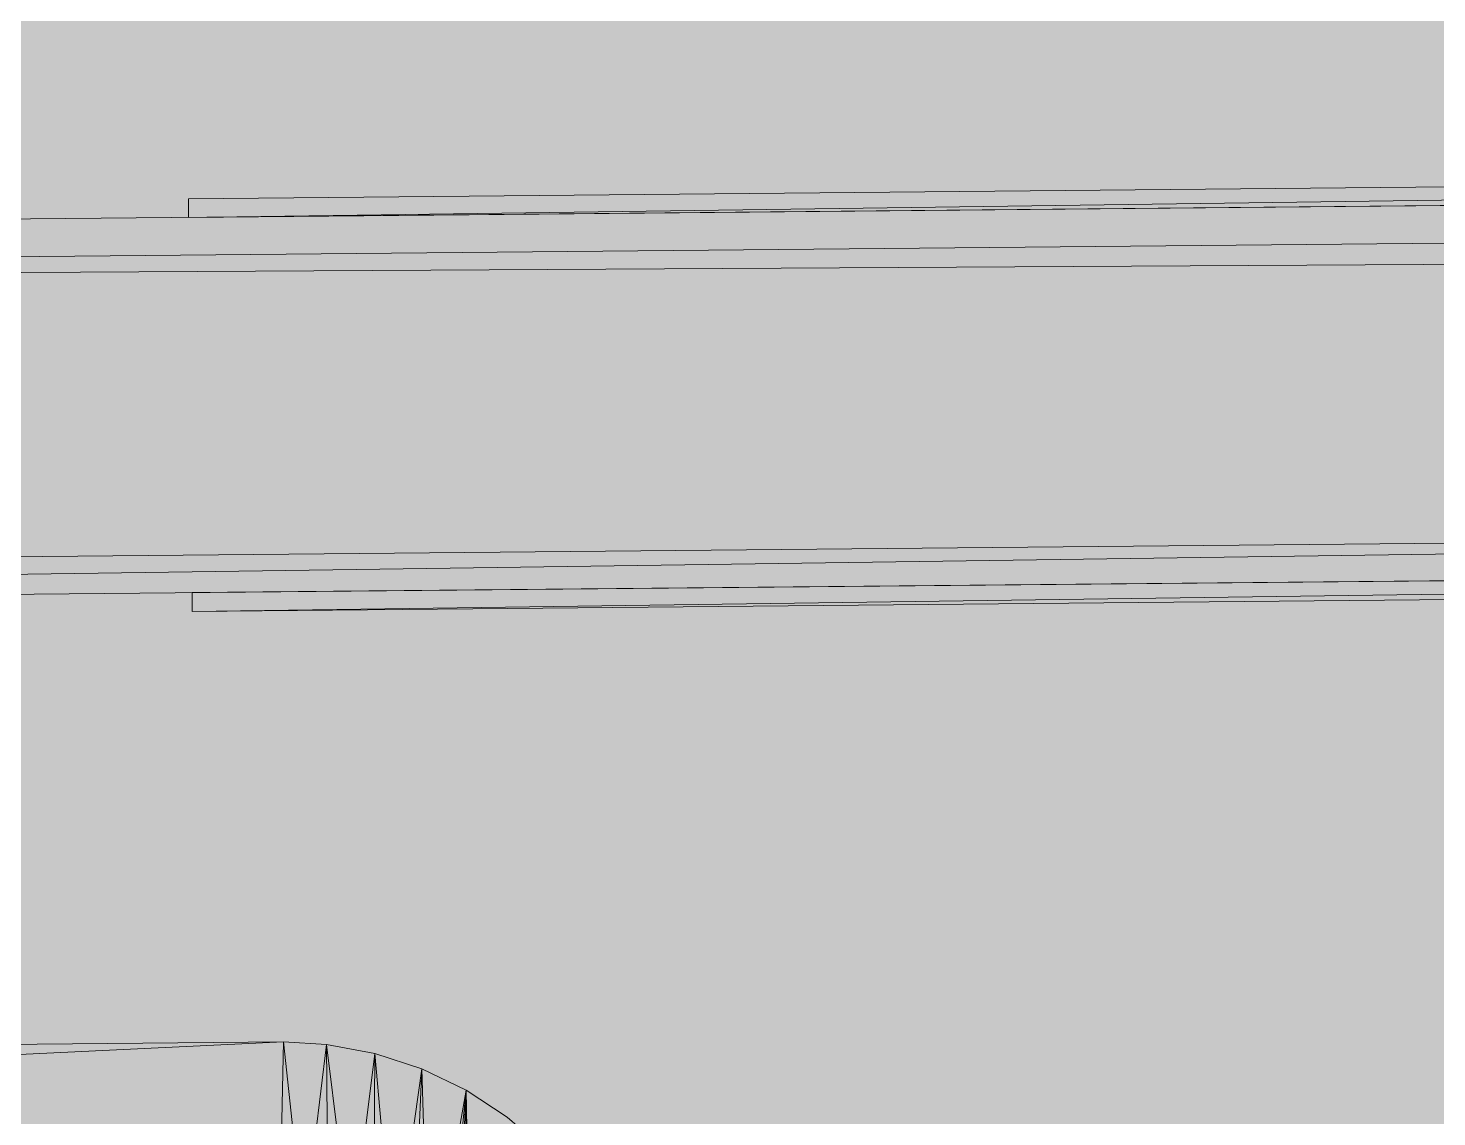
# Model space of a CAD drawing. Header units: millimetres. Extents: x 141848 to 1648660, y -821378 to -151356.
# Drawn here: x 167859.8 to 167949.9, y -271064.2 to -270994.5 of the extents above; entities that cross this region are included whole.
import ezdxf

# ---------------------------------------------------------------- set-up
doc = ezdxf.new("R2010")
doc.units = ezdxf.units.MM
doc.header["$MEASUREMENT"] = 0

# ---------------------------------------------------------------- blocks, each defined once
blk = doc.blocks.new('Forme_70_1')
at = {"color": 7, "linetype": 'Continuous', "lineweight": 20, "flags": 128}
for points in [[(167563.38, -271062.336), (167876.146, -271059.372), (167878.895, -271059.526), (167881.985, -271060.109), (167884.97, -271061.089), (167887.803, -271062.454), (167890.436, -271064.181), (167892.807, -271066.223), (167894.906, -271068.567), (167896.682, -271071.166), (167898.089, -271073.973), (167899.137, -271076.939), (167899.778, -271080.017), (167902.72, -271371.531)], [(167563.889, -271074.331), (167876.146, -271059.372)], [(167875.875, -271071.376), (167876.146, -271059.372)], [(167877.436, -271071.469), (167876.146, -271059.372)], [(167877.436, -271071.469), (167878.895, -271059.526)], [(167878.987, -271071.754), (167878.895, -271059.526)], [(167880.468, -271072.244), (167878.895, -271059.526)], [(167880.468, -271072.244), (167881.985, -271060.109)], [(167881.89, -271072.927), (167881.985, -271060.109)], [(167883.195, -271073.79), (167881.985, -271060.109)], [(167883.195, -271073.79), (167884.97, -271061.089)], [(167884.392, -271074.811), (167884.97, -271061.089)], [(167885.435, -271075.977), (167884.97, -271061.089)], [(167885.435, -271075.977), (167887.803, -271062.454)], [(167886.324, -271077.277), (167887.803, -271062.454)], [(167887.551, -271080.157), (167887.033, -271078.674), (167887.803, -271062.454)], [(167890.926, -271392.055), (167890.717, -271371.248), (167887.989, -271083.261), (167887.866, -271081.702), (167887.551, -271080.157), (167887.803, -271062.454)], [(167893.525, -271390.291), (167887.803, -271062.454)], [(167887.989, -271083.261), (167887.803, -271062.454)], [(167887.866, -271081.702), (167887.803, -271062.454)]]:
    blk.add_lwpolyline(points, dxfattribs=at)
blk = doc.blocks.new('Forme_72_1')
at = {"color": 7, "linetype": 'Continuous', "lineweight": 20, "flags": 128}
for points in [[(167870.054, -271005.428), (168145.778, -271002.816)], [(167870.066, -271006.628), (168145.778, -271002.816)], [(167870.066, -271006.628), (168145.789, -271004.015)], [(167870.054, -271005.428), (167870.066, -271006.628)]]:
    blk.add_lwpolyline(points, dxfattribs=at)
blk = doc.blocks.new('Forme_74_1')
at = {"color": 7, "linetype": 'Continuous', "lineweight": 20, "flags": 128}
for points in [[(168117.013, -271006.688), (167590.573, -271011.676)], [(167590.573, -271011.676), (168117.032, -271008.682)], [(168117.195, -271025.887), (167590.755, -271030.875)]]:
    blk.add_lwpolyline(points, dxfattribs=at)
blk = doc.blocks.new('Forme_75_1')
at = {"color": 7, "linetype": 'Continuous', "lineweight": 20, "flags": 128}
for points in [[(167589.602, -271009.285), (168110.039, -271004.354)], [(167589.83, -271033.284), (168110.243, -271025.89)], [(167589.83, -271033.284), (168110.267, -271028.353)]]:
    blk.add_lwpolyline(points, dxfattribs=at)
blk = doc.blocks.new('Forme_76_1')
at = {"color": 7, "linetype": 'Continuous', "lineweight": 20, "flags": 128}
for points in [[(167870.293, -271030.627), (168146.017, -271028.014)], [(167870.305, -271031.827), (168146.017, -271028.014)], [(167870.305, -271031.827), (168146.028, -271029.214)], [(167870.293, -271030.627), (167870.305, -271031.827)]]:
    blk.add_lwpolyline(points, dxfattribs=at)

msp = doc.modelspace()

# ---------------------------------------------------------------- hatches: boundary and pattern name
at = {"linetype": 'Continuous', "lineweight": 0, "true_color": 0x6f6f6f}
h = msp.add_hatch(color=8, dxfattribs=at)
h.paths.add_polyline_path([(141848.442, -295062.571), (269220.821, -293826.868), (269220.821, -270902.734), (268763.049, -270902.734), (254213.6, -271040.575), (254213.6, -163437.635), (153156.2, -163437.635), (153156.2, -271040.575), (153182.962, -271040.57), (153183.146, -272000.514, -0.409427), (149183.681, -275935.042), (141848.442, -275935.042)])
h.paths.add_polyline_path([(158435.584, -260639.953), (155145.584, -260639.953), (155145.584, -248364.953), (155145.584, -243089.974), (155145.584, -242189.974), (158435.584, -242189.974)], flags=0)
h.paths.add_polyline_path([(161503.433, -171995.57), (161503.433, -193810.571), (161503.433, -230015.57), (161503.433, -260810.571), (196775.042, -260810.571), (196775.042, -222495.57), (186955.542, -222495.57), (186955.542, -218295.57), (196754.55, -218295.57), (196754.55, -208495.57), (196754.55, -204495.57), (193355.542, -204495.57), (193355.542, -195161.535), (195576.034, -195161.535), (195576.034, -189810.571), (217850.068, -189810.571), (217850.068, -262266.885), (245610.045, -262266.885), (245610.045, -253395.571), (245626.034, -253395.571), (246426.034, -253395.571), (247826.034, -253395.571), (247826.034, -248005.571), (247826.034, -246605.571), (245626.034, -246605.571), (245610.045, -246605.571), (245610.045, -171995.57), (212806.28, -171995.57)], flags=0)
h.paths.add_polyline_path([(162737.042, -269433.913, -0.090319), (162858.773, -268727.623, -0.201449), (163912.639, -267592.74, -0.104211), (164718.006, -267415.055), (165317.979, -267409.371, -0.104045), (166125.354, -267571.244, -0.238255), (167284.257, -268953.318, -0.055189), (167336.836, -269390.334), (167338.931, -269611.438), (167351.046, -270890.267), (167092.583, -271892.761, -0.267949), (165370.083, -272909.124), (164770.11, -272914.808, -0.193717), (163379.252, -272370.185, -0.070569), (163028.663, -271931.262, -0.131652), (162751.253, -270933.845)], flags=0)
h.paths.add_polyline_path([(175327.752, -275599.002, -0.415791), (173316.986, -273599.031), (173316.986, -273452.052), (173330.488, -267377.824, -0.380557), (175316.986, -265609.826), (175394.714, -265609.826), (175394.714, -270609.826), (190394.714, -270609.826), (190394.714, -265609.826), (195356.191, -265609.826, -0.414214), (196856.191, -267109.826), (196856.191, -273660.699, -0.345502), (195137.285, -275433.432)], flags=0)
h.paths.add_polyline_path([(205510.093, -271504.083, -0.134474), (205230.948, -270484.937), (205230.948, -268984.937, -0.414214), (207230.948, -266984.937), (207830.948, -266984.937, -0.414214), (209830.948, -268984.937), (209830.948, -270484.937, -0.12882), (209574.03, -271465.581, -0.270936), (207830.948, -272484.937), (207230.948, -272484.937, -0.26498)], flags=0)
h.paths.add_polyline_path([(217862.687, -273329.325), (217869.949, -267730.336, -0.098562), (218100.718, -266943.721), (218117.681, -266951.545, -0.258849), (219955.479, -265605.827), (219953.141, -265587.294), (220637.569, -265587.294), (220637.569, -265687.294), (220637.569, -270687.294), (250537.569, -270687.294), (250537.569, -265687.294), (252208.004, -265687.294), (254186.294, -265687.294), (254186.294, -267687.294), (254186.294, -271062.255, 0.001346), (254186.323, -271073.021), (254197.209, -273095.233, -0.414214), (252208.004, -275105.97), (243484.534, -275105.97, -0.005189), (243431.438, -275116.103), (235447.992, -275196.191), (220071.012, -275253.24, -0.386553), (217873.089, -273475.385, -0.025189)], flags=0)

# ---------------------------------------------------------------- linework, layer by layer
at = {"color": 7, "linetype": 'Continuous', "lineweight": 20, "flags": 128}
for points in [[(167870.054, -271005.428), (168145.778, -271002.816)], [(167870.066, -271006.628), (168145.778, -271002.816)], [(167870.066, -271006.628), (168145.789, -271004.015)], [(167589.602, -271009.285), (168110.039, -271004.354)], [(167870.054, -271005.428), (167870.066, -271006.628)], [(168117.013, -271006.688), (167590.573, -271011.676)], [(167590.573, -271011.676), (168117.032, -271008.682)], [(167589.83, -271033.284), (168110.243, -271025.89)], [(168117.195, -271025.887), (167590.755, -271030.875)], [(167589.83, -271033.284), (168110.267, -271028.353)], [(167870.293, -271030.627), (168146.017, -271028.014)], [(167870.305, -271031.827), (168146.017, -271028.014)], [(167870.305, -271031.827), (168146.028, -271029.214)], [(167870.293, -271030.627), (167870.305, -271031.827)], [(167563.38, -271062.336), (167876.146, -271059.372), (167878.895, -271059.526), (167881.985, -271060.109), (167884.97, -271061.089), (167887.803, -271062.454), (167890.436, -271064.181), (167892.807, -271066.223), (167894.906, -271068.567), (167896.682, -271071.166), (167898.089, -271073.973), (167899.137, -271076.939), (167899.778, -271080.017), (167902.72, -271371.531)], [(167563.889, -271074.331), (167876.146, -271059.372)], [(167875.875, -271071.376), (167876.146, -271059.372)], [(167877.436, -271071.469), (167876.146, -271059.372)], [(167877.436, -271071.469), (167878.895, -271059.526)], [(167878.987, -271071.754), (167878.895, -271059.526)], [(167880.468, -271072.244), (167878.895, -271059.526)], [(167880.468, -271072.244), (167881.985, -271060.109)], [(167881.89, -271072.927), (167881.985, -271060.109)], [(167883.195, -271073.79), (167881.985, -271060.109)], [(167883.195, -271073.79), (167884.97, -271061.089)], [(167884.392, -271074.811), (167884.97, -271061.089)], [(167885.435, -271075.977), (167884.97, -271061.089)], [(167885.435, -271075.977), (167887.803, -271062.454)], [(167886.324, -271077.277), (167887.803, -271062.454)], [(167887.551, -271080.157), (167887.033, -271078.674), (167887.803, -271062.454)], [(167890.926, -271392.055), (167890.717, -271371.248), (167887.989, -271083.261), (167887.866, -271081.702), (167887.551, -271080.157), (167887.803, -271062.454)], [(167893.525, -271390.291), (167887.803, -271062.454)], [(167887.989, -271083.261), (167887.803, -271062.454)], [(167887.866, -271081.702), (167887.803, -271062.454)]]:
    msp.add_lwpolyline(points, dxfattribs=at)

# ---------------------------------------------------------------- block references
at = {"linetype": 'Continuous', "lineweight": 0}
for name in ['Forme_75_1', 'Forme_74_1', 'Forme_72_1', 'Forme_76_1', 'Forme_70_1']:
    msp.add_blockref(name, (0, 0), dxfattribs=at)

doc.saveas('drawing.dxf')
